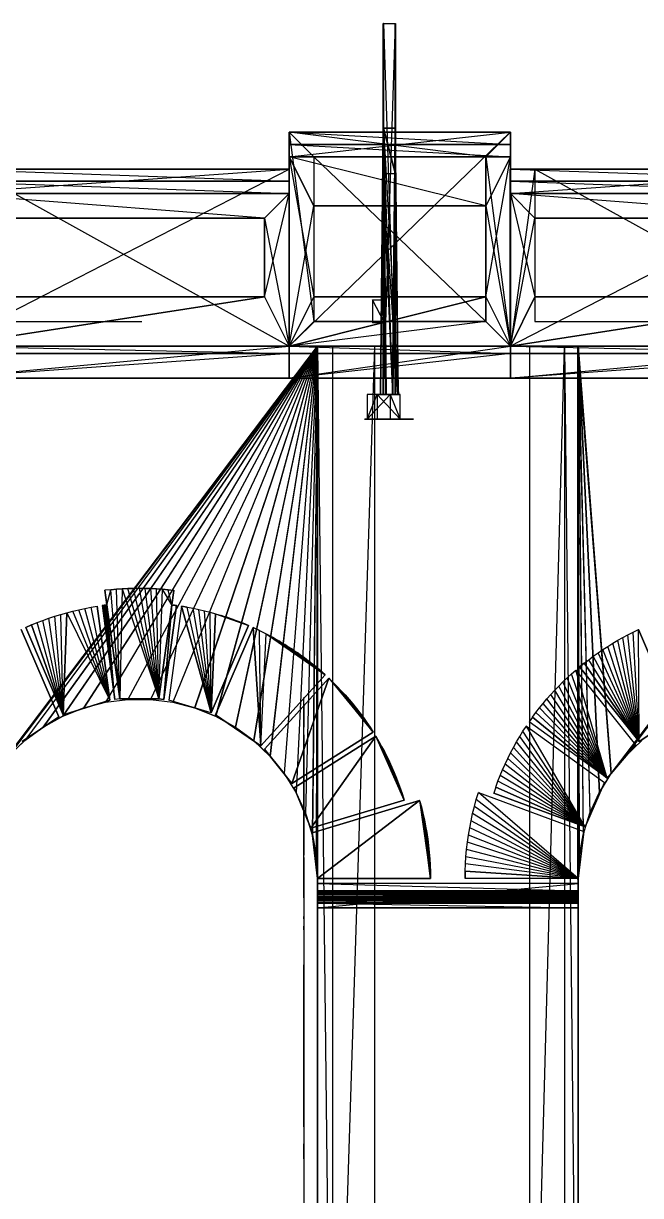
# Model space of a CAD drawing. Extents: x -41 to 47, y -35.8 to 51.3.
# Drawn here: x 10.162 to 12.672, y 42.641 to 47.407 of the extents above; entities that cross this region are included whole.
import ezdxf

# ---------------------------------------------------------------- set-up
doc = ezdxf.new("R2010")
doc.units = 0
doc.header["$MEASUREMENT"] = 0
doc.layers.add('PYDXF', color=8, linetype='CONTINUOUS')

msp = doc.modelspace()

# ---------------------------------------------------------------- linework, layer by layer
at = {"layer": 'PYDXF'}
for p, q in [((11.6262, 47.4074), (11.625, 47.4074)), ((11.625, 45.8985), (11.625, 47.4074)), ((11.625, 45.8985), (11.6262, 47.4074)), ((11.6742, 47.4074), (11.625, 45.8985)), ((11.625, 47.4074), (11.6742, 47.4074)), ((11.6262, 47.4074), (11.6262, 45.8985)), ((11.6262, 47.4074), (11.6754, 47.4074)), ((11.6262, 47.4074), (11.6754, 45.8985)), ((11.6262, 47.4074), (11.6742, 47.4074)), ((11.6742, 45.8985), (11.6742, 47.4074)), ((11.6742, 47.4074), (11.6754, 47.4074)), ((11.6742, 47.4074), (11.6754, 45.8985)), ((11.6754, 47.4074), (11.6754, 45.8985)), ((12.1418, 46.9654), (11.2423, 46.9654)), ((11.2423, 46.0954), (11.2423, 46.9654)), ((11.2423, 46.0954), (12.1418, 46.9654)), ((11.2427, 46.9654), (11.2423, 46.0954)), ((11.2423, 46.9654), (11.2427, 46.9654)), ((12.1422, 46.9654), (11.2427, 46.9654)), ((11.2428, 46.9654), (11.2427, 46.9154)), ((11.2427, 46.8654), (11.2427, 46.9654)), ((11.2427, 46.8654), (12.1422, 46.9654)), ((11.2427, 46.9154), (11.2427, 46.9654)), ((11.2427, 46.9654), (11.3426, 46.1954)), ((12.0423, 46.8654), (11.2427, 46.9654)), ((11.2427, 46.9654), (11.2427, 46.0954)), ((11.2427, 46.9654), (11.3426, 46.8654)), ((12.1418, 46.9654), (11.2427, 46.9654)), ((11.2428, 46.9654), (12.1423, 46.9654)), ((11.2428, 46.9654), (12.1423, 46.9154)), ((11.6133, 45.8985), (11.625, 46.9818)), ((11.6151, 45.8985), (11.625, 46.9818)), ((11.625, 46.9818), (11.6742, 46.9818)), ((11.625, 46.9818), (11.625, 46.7956)), ((11.625, 46.9818), (11.6742, 46.7956)), ((11.625, 46.9818), (11.6624, 45.8985)), ((11.6263, 46.9818), (11.6263, 46.7956)), ((11.6263, 46.9818), (11.6755, 46.7956)), ((11.6755, 46.9818), (11.6263, 46.9818)), ((11.6263, 46.9818), (11.6374, 45.8985)), ((11.6263, 46.9818), (11.6866, 45.8985)), ((11.6356, 45.8985), (11.6263, 46.9818)), ((11.6624, 45.8985), (11.6742, 46.9818)), ((11.6742, 46.7956), (11.6742, 46.9818)), ((11.6755, 46.9818), (11.6755, 46.7956)), ((11.6866, 45.8985), (11.6755, 46.9818)), ((12.1422, 46.9654), (12.0423, 46.8654)), ((12.1418, 46.9654), (12.1418, 46.0954)), ((12.1418, 46.9654), (12.1422, 46.9654)), ((12.1418, 46.9654), (12.1422, 46.0954)), ((12.1422, 46.9654), (12.1422, 46.8654)), ((12.1422, 46.9654), (12.1422, 46.0954)), ((12.1423, 46.9654), (12.1423, 46.9154)), ((11.2427, 46.9154), (12.1423, 46.8654)), ((11.2427, 46.9154), (12.1423, 46.9154)), ((11.2427, 46.9154), (11.2427, 46.8654)), ((12.1423, 46.9154), (11.2428, 46.9154)), ((12.1423, 46.8654), (12.1423, 46.9154)), ((11.2427, 46.8654), (12.1422, 46.8654)), ((12.1423, 46.8654), (11.2427, 46.8654)), ((11.3426, 46.6654), (11.2427, 46.8654)), ((11.2427, 46.8654), (11.2427, 46.0954)), ((11.2427, 46.8654), (11.3427, 46.2954)), ((11.2427, 46.8654), (11.3427, 46.6654)), ((12.0423, 46.6654), (11.2427, 46.8654)), ((11.2427, 46.0954), (11.2427, 46.8654)), ((12.0423, 46.8654), (11.3426, 46.8654)), ((11.3427, 46.8654), (12.0423, 46.1954)), ((11.3427, 46.8654), (12.0423, 46.8654)), ((11.3427, 46.8654), (11.3427, 46.1954)), ((12.0423, 46.1954), (12.0423, 46.8654)), ((12.0423, 46.8654), (12.0423, 46.1954)), ((12.0423, 46.8654), (12.1422, 46.0954)), ((12.1422, 46.8654), (12.0423, 46.6654)), ((12.0423, 46.2954), (12.1422, 46.8654)), ((12.1422, 46.8654), (12.1422, 46.0954)), ((12.1422, 46.0954), (12.1422, 46.8654)), ((11.2423, 46.8154), (9.843, 46.8154)), ((9.843, 46.0954), (11.2423, 46.8154)), ((11.2427, 46.8154), (9.8434, 46.8154)), ((9.8434, 46.7154), (11.2427, 46.8154)), ((11.2423, 46.8154), (9.8434, 46.8154)), ((9.8435, 46.8154), (11.2428, 46.8154)), ((9.8435, 46.8154), (11.2428, 46.7654)), ((9.9434, 46.8154), (11.2427, 46.8154)), ((9.9434, 46.8154), (11.2427, 46.0954)), ((11.2423, 46.8154), (9.9434, 46.8154)), ((11.2423, 46.8154), (11.2423, 46.0954)), ((11.2423, 46.8154), (11.2427, 46.0954)), ((11.2427, 46.8154), (11.2423, 46.8154)), ((11.2427, 46.8154), (11.2427, 46.7154)), ((11.2427, 46.0954), (11.2427, 46.8154)), ((11.2428, 46.8154), (11.2428, 46.7654)), ((13.5411, 46.8154), (12.1418, 46.8154)), ((12.1418, 46.0954), (12.1418, 46.8154)), ((12.1418, 46.0954), (13.5411, 46.8154)), ((12.1418, 46.8154), (12.1422, 46.8154)), ((12.1422, 46.8154), (12.1418, 46.0954)), ((13.5415, 46.8154), (12.1422, 46.8154)), ((12.1422, 46.7154), (12.1422, 46.8154)), ((12.1422, 46.7154), (13.5415, 46.8154)), ((12.2422, 46.8154), (12.1422, 46.0954)), ((12.1422, 46.8154), (12.1422, 46.0954)), ((12.2422, 46.8154), (12.1422, 46.8154)), ((13.5411, 46.8154), (12.1422, 46.8154)), ((12.1423, 46.7654), (12.1422, 46.8154)), ((12.1423, 46.8154), (12.1423, 46.7654)), ((12.1423, 46.8154), (13.5415, 46.8154)), ((12.1423, 46.8154), (13.5415, 46.7654)), ((12.2422, 46.8154), (12.2422, 46.1954)), ((12.2422, 46.8154), (13.5415, 46.8154)), ((12.2422, 46.8154), (13.5415, 46.0954)), ((13.5411, 46.8154), (12.2422, 46.8154)), ((9.8435, 46.7654), (11.2427, 46.7154)), ((9.8435, 46.7654), (11.2428, 46.7654)), ((11.2428, 46.7654), (9.8435, 46.7654)), ((11.2427, 46.7154), (11.2427, 46.7654)), ((11.6151, 45.8985), (11.625, 46.7956)), ((11.6742, 46.7956), (11.625, 46.7956)), ((11.6643, 45.8985), (11.625, 46.7956)), ((11.6755, 46.7956), (11.6263, 46.7956)), ((11.6848, 45.8985), (11.6263, 46.7956)), ((11.6356, 45.8985), (11.6263, 46.7956)), ((11.6624, 45.8985), (11.6742, 46.7956)), ((11.6742, 46.7956), (11.6643, 45.8985)), ((11.6755, 46.7956), (11.6848, 45.8985)), ((11.6866, 45.8985), (11.6755, 46.7956)), ((12.1423, 46.7654), (13.5415, 46.7154)), ((12.1423, 46.7654), (13.5415, 46.7654)), ((12.1423, 46.7654), (12.1423, 46.7154)), ((13.5415, 46.7654), (12.1423, 46.7654)), ((9.8434, 46.7154), (11.2427, 46.7154)), ((11.1428, 46.6154), (9.8434, 46.7154)), ((11.2427, 46.7154), (9.8435, 46.7154)), ((11.2427, 46.7154), (11.1428, 46.6154)), ((11.1428, 46.2954), (11.2427, 46.7154)), ((11.2427, 46.7154), (11.2427, 46.0954)), ((11.2427, 46.0954), (11.2427, 46.7154)), ((12.1422, 46.7154), (13.5415, 46.7154)), ((12.2422, 46.6154), (12.1422, 46.7154)), ((12.1422, 46.7154), (12.1422, 46.0954)), ((12.1422, 46.7154), (12.2422, 46.2954)), ((12.1422, 46.7154), (12.2422, 46.6154)), ((13.4415, 46.6154), (12.1422, 46.7154)), ((12.1422, 46.0954), (12.1422, 46.7154)), ((13.5415, 46.7154), (12.1423, 46.7154)), ((11.2427, 46.0954), (11.3426, 46.6654)), ((12.0423, 46.6654), (11.3426, 46.6654)), ((11.3426, 46.6654), (12.0423, 46.6654)), ((11.3427, 46.6654), (11.3427, 46.2954)), ((12.0423, 46.6654), (12.1422, 46.0954)), ((12.0423, 46.6654), (12.0423, 46.2954)), ((12.0423, 46.2954), (12.0423, 46.6654)), ((11.1428, 46.6154), (9.9434, 46.6154)), ((9.9434, 46.6154), (11.1428, 46.6154)), ((11.1428, 46.6154), (11.1428, 46.2954)), ((11.1428, 46.2954), (11.1428, 46.6154)), ((11.1428, 46.6154), (11.2427, 46.0954)), ((12.1422, 46.0954), (12.2422, 46.6154)), ((12.2422, 46.6154), (12.2422, 46.2954)), ((13.4415, 46.6154), (12.2422, 46.6154)), ((12.2422, 46.6154), (13.4415, 46.6154)), ((11.1428, 46.2954), (9.8434, 46.0954)), ((9.8435, 46.0954), (11.1428, 46.2954)), ((11.1428, 46.2954), (9.9434, 46.2954)), ((9.9434, 46.2954), (11.1428, 46.2954)), ((11.1428, 46.2954), (11.2427, 46.0954)), ((11.2427, 46.0954), (12.0423, 46.2954)), ((12.0423, 46.2954), (11.2427, 46.0954)), ((11.3427, 46.2954), (11.2427, 46.0954)), ((11.2427, 46.0954), (11.3426, 46.2954)), ((11.3426, 46.2954), (12.0423, 46.2954)), ((12.0423, 46.2954), (11.3426, 46.2954)), ((12.0423, 46.2954), (12.1422, 46.0954)), ((12.1422, 46.0954), (13.4415, 46.2954)), ((13.4415, 46.2954), (12.1422, 46.0954)), ((12.2422, 46.2954), (12.1422, 46.0954)), ((12.1422, 46.0954), (12.2422, 46.2954)), ((13.4415, 46.2954), (12.2422, 46.2954)), ((12.2422, 46.2954), (13.4415, 46.2954)), ((11.581, 46.2839), (11.581, 46.19)), ((11.581, 46.2839), (11.6302, 46.2839)), ((11.6302, 46.19), (11.581, 46.2839)), ((11.6302, 46.19), (11.6302, 46.2839)), ((9.9434, 46.1954), (10.643, 46.1954)), ((11.3426, 46.1954), (11.2427, 46.0954)), ((12.0423, 46.1954), (11.2427, 46.0954)), ((11.3426, 46.1954), (12.0423, 46.1954)), ((12.0423, 46.1954), (11.3427, 46.1954)), ((12.1422, 46.0954), (12.0423, 46.1954)), ((12.2422, 46.1954), (12.9418, 46.1954)), ((11.6302, 46.19), (11.581, 46.19)), ((9.843, 46.0954), (11.2427, 46.0954)), ((9.843, 46.0954), (11.2423, 46.0954)), ((11.2427, 46.0954), (9.8434, 46.0954)), ((9.8435, 46.0954), (11.2427, 46.0954)), ((9.8435, 46.0954), (11.2428, 46.0654)), ((9.8435, 45.9654), (11.2427, 46.0954)), ((9.8435, 46.0654), (11.2427, 46.0654)), ((11.2427, 46.0654), (9.8435, 45.9654)), ((11.2428, 46.0654), (9.8435, 46.0654)), ((9.9071, 46.0954), (11.3571, 46.0954)), ((9.9077, 46.0954), (11.3577, 46.0954)), ((9.9077, 46.0954), (11.3571, 46.0954)), ((11.3571, 46.0954), (10.0422, 44.3564)), ((10.0428, 44.3564), (11.3577, 46.0954)), ((11.3571, 46.0954), (10.1002, 44.4276)), ((11.3577, 46.0954), (10.1008, 44.4276)), ((11.3571, 46.0954), (10.1667, 44.4909)), ((11.3577, 46.0954), (10.1673, 44.4909)), ((11.3571, 46.0954), (10.2407, 44.5452)), ((11.3577, 46.0954), (10.2413, 44.5452)), ((11.3571, 46.0954), (10.321, 44.5898)), ((11.3577, 46.0954), (10.3216, 44.5898)), ((11.3571, 46.0954), (10.4062, 44.6239)), ((11.3577, 46.0954), (10.4069, 44.6239)), ((11.3571, 46.0954), (10.4951, 44.6469)), ((11.3577, 46.0954), (10.4957, 44.6469)), ((11.3571, 46.0954), (10.5862, 44.6585)), ((11.3577, 46.0954), (10.5868, 44.6585)), ((11.3571, 46.0954), (10.678, 44.6585)), ((11.3577, 46.0954), (10.6786, 44.6585)), ((11.3571, 46.0954), (10.7691, 44.6469)), ((11.3577, 46.0954), (10.7697, 44.6469)), ((11.3571, 46.0954), (10.8579, 44.6239)), ((11.3577, 46.0954), (10.8586, 44.6239)), ((11.3571, 46.0954), (10.9432, 44.5898)), ((11.3577, 46.0954), (10.9439, 44.5898)), ((11.3571, 46.0954), (11.0235, 44.5452)), ((11.3577, 46.0954), (11.0241, 44.5452)), ((11.3571, 46.0954), (11.0975, 44.4909)), ((11.3577, 46.0954), (11.0981, 44.4909)), ((11.3571, 46.0954), (11.164, 44.4276)), ((11.3577, 46.0954), (11.1647, 44.4276)), ((11.3571, 46.0954), (11.222, 44.3564)), ((11.3577, 46.0954), (11.2227, 44.3564)), ((11.2423, 46.0954), (12.1418, 46.0954)), ((11.2423, 46.0954), (11.2427, 46.0954)), ((11.2423, 46.0954), (12.1422, 46.0954)), ((12.1422, 46.0954), (11.2427, 46.0954)), ((11.2427, 46.0954), (11.2428, 46.0654)), ((11.2427, 46.0954), (11.2427, 45.9654)), ((11.2427, 46.0954), (12.1422, 46.0954)), ((11.2427, 45.9654), (12.1422, 46.0954)), ((11.2427, 45.9654), (11.2427, 46.0954)), ((11.2427, 45.9654), (11.2427, 46.0654)), ((11.2427, 46.0654), (12.1422, 46.0654)), ((12.1422, 46.0654), (11.2427, 45.9654)), ((11.2427, 46.0654), (11.2427, 45.9654)), ((11.2428, 46.0654), (11.2428, 46.0954)), ((11.2428, 46.0954), (12.1423, 46.0654)), ((12.1423, 46.0654), (11.2428, 46.0654)), ((11.3571, 46.0954), (11.2705, 44.2785)), ((11.3577, 46.0954), (11.2712, 44.2785)), ((11.3571, 46.0954), (11.3089, 44.1951)), ((11.3577, 46.0954), (11.3095, 44.1951)), ((11.3571, 46.0954), (11.3363, 44.1074)), ((11.3577, 46.0954), (11.337, 44.1074)), ((11.3571, 46.0954), (11.3525, 44.0171)), ((11.3577, 46.0954), (11.3531, 44.0171)), ((11.3571, 46.0954), (11.3571, 43.9254)), ((11.3571, 46.0954), (11.3577, 46.0954)), ((11.3571, 46.0954), (11.3577, 43.9254)), ((11.3577, 46.0954), (11.3577, 43.9254)), ((11.3578, 46.0954), (11.4188, 46.0954)), ((12.4179, 46.0954), (11.3578, 46.0954)), ((11.3578, 40.7954), (11.3578, 46.0954)), ((11.3578, 46.0954), (11.4188, 40.7954)), ((11.3578, 46.0954), (11.3578, 40.7954)), ((11.4188, 46.0954), (11.5902, 46.0954)), ((11.5902, 46.0954), (11.4188, 40.7954)), ((12.4179, 46.0954), (11.4188, 46.0954)), ((11.4188, 46.0954), (11.4188, 40.7954)), ((11.5902, 46.0954), (12.22, 46.0954)), ((12.4179, 46.0954), (11.5902, 46.0954)), ((11.5902, 46.0954), (11.5902, 40.7954)), ((12.1418, 46.0954), (13.5411, 46.0954)), ((12.1418, 46.0954), (12.1422, 46.0954)), ((12.1418, 46.0954), (13.5415, 46.0954)), ((12.1422, 46.0954), (12.1418, 46.0954)), ((13.5415, 46.0954), (12.1422, 46.0954)), ((12.1422, 46.0954), (12.1423, 46.0654)), ((12.1422, 46.0954), (12.1422, 45.9654)), ((12.1422, 46.0954), (13.5415, 46.0954)), ((12.1422, 45.9654), (13.5415, 46.0954)), ((12.1422, 45.9654), (12.1422, 46.0954)), ((12.1422, 45.9654), (12.1422, 46.0654)), ((12.1422, 46.0654), (13.5415, 46.0654)), ((13.5415, 46.0654), (12.1422, 45.9654)), ((12.1422, 46.0654), (12.1422, 45.9654)), ((12.1423, 46.0654), (12.1423, 46.0954)), ((12.1423, 46.0954), (13.5415, 46.0654)), ((13.5415, 46.0654), (12.1423, 46.0654)), ((12.22, 46.0954), (12.3625, 46.0954)), ((12.22, 46.0954), (12.22, 40.7954)), ((12.4179, 46.0954), (12.22, 46.0954)), ((12.22, 40.7954), (12.3625, 46.0954)), ((12.3625, 46.0954), (12.4179, 46.0954)), ((12.4179, 46.0954), (12.3625, 46.0954)), ((12.3625, 46.0954), (12.4179, 40.7954)), ((12.3625, 46.0954), (12.3625, 40.7954)), ((12.4171, 43.9254), (12.4171, 46.0954)), ((12.4171, 46.0954), (13.8671, 46.0954)), ((12.4171, 46.0954), (12.4217, 44.0171)), ((12.4171, 46.0954), (12.4177, 46.0954)), ((12.4177, 46.0954), (12.4171, 43.9254)), ((12.4171, 46.0954), (12.5036, 44.2785)), ((12.4171, 46.0954), (12.4379, 44.1074)), ((12.4171, 46.0954), (12.4653, 44.1951)), ((12.5522, 44.3564), (12.4171, 46.0954)), ((12.4177, 46.0954), (12.4177, 43.9254)), ((12.4224, 44.0171), (12.4177, 46.0954)), ((12.4177, 46.0954), (12.466, 44.1951)), ((12.4177, 46.0954), (12.4385, 44.1074)), ((12.4177, 46.0954), (12.5528, 44.3564)), ((12.4177, 46.0954), (12.5043, 44.2785)), ((12.4177, 46.0954), (13.8677, 46.0954)), ((12.4177, 46.0954), (13.8671, 46.0954)), ((12.4179, 46.0954), (12.4179, 40.7954)), ((12.4179, 40.7954), (12.4179, 46.0954)), ((13.8671, 46.0954), (12.5522, 44.3564)), ((12.5528, 44.3564), (13.8677, 46.0954)), ((13.8671, 46.0954), (12.6102, 44.4276)), ((13.8677, 46.0954), (12.6108, 44.4276)), ((11.2427, 45.9654), (9.8435, 45.9654)), ((9.8435, 45.9654), (11.2427, 45.9654)), ((12.1422, 45.9654), (11.2427, 45.9654)), ((11.2427, 45.9654), (12.1422, 45.9654)), ((13.5415, 45.9654), (12.1422, 45.9654)), ((12.1422, 45.9654), (13.5415, 45.9654)), ((11.601, 45.8985), (11.5594, 45.8985)), ((11.6529, 45.8985), (11.5594, 45.7985)), ((11.5594, 45.8985), (11.5594, 45.7985)), ((11.6529, 45.8985), (11.5594, 45.8985)), ((11.5594, 45.7985), (11.601, 45.8985)), ((11.6945, 45.8985), (11.601, 45.8985)), ((11.601, 45.8985), (11.6529, 45.8985)), ((11.601, 45.8985), (11.6945, 45.7985)), ((11.601, 45.8985), (11.601, 45.7985)), ((11.6151, 45.8985), (11.6133, 45.8985)), ((11.6133, 45.8985), (11.6624, 45.8985)), ((11.6624, 45.8985), (11.6151, 45.8985)), ((11.6151, 45.8985), (11.6643, 45.8985)), ((11.625, 45.8985), (11.6262, 45.8985)), ((11.625, 45.8985), (11.6742, 45.8985)), ((11.625, 45.8985), (11.6754, 45.8985)), ((11.6754, 45.8985), (11.6262, 45.8985)), ((11.6356, 45.8985), (11.6848, 45.8985)), ((11.6356, 45.8985), (11.6374, 45.8985)), ((11.6866, 45.8985), (11.6356, 45.8985)), ((11.6374, 45.8985), (11.6866, 45.8985)), ((11.6529, 45.8985), (11.6529, 45.7985)), ((11.6529, 45.8985), (11.6945, 45.8985)), ((11.6529, 45.8985), (11.6945, 45.7985)), ((11.6624, 45.8985), (11.6643, 45.8985)), ((11.6754, 45.8985), (11.6742, 45.8985)), ((11.6848, 45.8985), (11.6866, 45.8985)), ((11.6945, 45.7985), (11.6945, 45.8985)), ((11.5493, 45.7985), (11.5509, 45.7985)), ((11.5493, 45.7985), (11.7461, 45.7985)), ((11.5509, 45.7985), (11.7476, 45.7985)), ((11.7461, 45.7985), (11.5509, 45.7985)), ((11.5594, 45.7985), (11.6529, 45.7985)), ((11.5594, 45.7985), (11.601, 45.7985)), ((11.6945, 45.7985), (11.601, 45.7985)), ((11.6529, 45.7985), (11.601, 45.7985)), ((11.6945, 45.7985), (11.6529, 45.7985)), ((11.7476, 45.7985), (11.7461, 45.7985)), ((10.4933, 45.1022), (10.4933, 45.102)), ((10.4933, 45.102), (10.5014, 45.0425)), ((10.5166, 45.1045), (10.4934, 45.102)), ((10.5014, 45.0425), (10.4934, 45.102)), ((10.5014, 45.0425), (10.5166, 45.1045)), ((10.5166, 45.1045), (10.5399, 45.1066)), ((10.5399, 45.1066), (10.5166, 45.1045)), ((10.5532, 44.661), (10.5166, 45.1045)), ((10.5399, 45.1066), (10.5632, 45.1082)), ((10.5632, 45.1082), (10.5399, 45.1066)), ((10.5532, 44.661), (10.5399, 45.1066)), ((10.5632, 45.1082), (10.5532, 44.661)), ((10.5632, 45.1082), (10.5866, 45.1093)), ((10.5865, 45.1093), (10.5632, 45.1082)), ((10.5632, 45.1082), (10.713, 44.661)), ((10.6099, 45.11), (10.5865, 45.1093)), ((10.5866, 45.1093), (10.6099, 45.11)), ((10.713, 44.661), (10.5866, 45.1093)), ((10.6099, 45.11), (10.6333, 45.1102)), ((10.6333, 45.1102), (10.6099, 45.11)), ((10.713, 44.661), (10.6099, 45.11)), ((10.6567, 45.11), (10.6333, 45.1102)), ((10.6333, 45.1102), (10.6567, 45.11)), ((10.713, 44.661), (10.6333, 45.1102)), ((10.68, 45.1093), (10.6567, 45.11)), ((10.6567, 45.11), (10.6801, 45.1093)), ((10.713, 44.661), (10.6567, 45.11)), ((10.7034, 45.1081), (10.68, 45.1093)), ((10.6801, 45.1093), (10.7034, 45.1081)), ((10.713, 44.661), (10.6801, 45.1093)), ((10.7034, 45.1081), (10.7267, 45.1065)), ((10.7267, 45.1065), (10.7034, 45.1081)), ((10.713, 44.661), (10.7034, 45.1081)), ((10.713, 44.661), (10.7267, 45.1065)), ((10.75, 45.1044), (10.7267, 45.1065)), ((10.7267, 45.1065), (10.75, 45.1044)), ((10.7651, 45.0424), (10.7267, 45.1065)), ((10.75, 45.1044), (10.7732, 45.1019)), ((10.7732, 45.1019), (10.75, 45.1044)), ((10.7651, 45.0424), (10.75, 45.1044)), ((10.7732, 45.1019), (10.7651, 45.0424)), ((10.7651, 45.0424), (10.7732, 45.1019)), ((10.7733, 45.1021), (10.7732, 45.1019)), ((10.2892, 44.9965), (10.3134, 45.004)), ((10.3134, 45.004), (10.3378, 45.0109)), ((10.3232, 44.596), (10.3134, 45.004)), ((10.3232, 44.596), (10.3378, 45.0109)), ((10.3378, 45.0109), (10.3232, 44.596)), ((10.3378, 45.0109), (10.3623, 45.0173)), ((10.3378, 45.0109), (10.5135, 44.6555)), ((10.5135, 44.6555), (10.3623, 45.0173)), ((10.3624, 45.0173), (10.387, 45.0231)), ((10.387, 45.0231), (10.4118, 45.0283)), ((10.5135, 44.6555), (10.387, 45.0231)), ((10.4118, 45.0283), (10.4367, 45.033)), ((10.5135, 44.6555), (10.4118, 45.0283)), ((10.5135, 44.6555), (10.4367, 45.033)), ((10.4368, 45.033), (10.4618, 45.0372)), ((10.4617, 45.0374), (10.4618, 45.0372)), ((10.5135, 44.6555), (10.4618, 45.0372)), ((10.4618, 45.0372), (10.5135, 44.6555)), ((10.4832, 45.0403), (10.4816, 45.04)), ((10.4816, 45.04), (10.5333, 44.6586)), ((10.4849, 45.0405), (10.4832, 45.0403)), ((10.4832, 45.0403), (10.4849, 45.0405)), ((10.5333, 44.6586), (10.4832, 45.0403)), ((10.4865, 45.0407), (10.4849, 45.0405)), ((10.4849, 45.0405), (10.4865, 45.0407)), ((10.5333, 44.6586), (10.4849, 45.0405)), ((10.4882, 45.0409), (10.4865, 45.0407)), ((10.4865, 45.0407), (10.4882, 45.0409)), ((10.5333, 44.6586), (10.4865, 45.0407)), ((10.4898, 45.0411), (10.4882, 45.0409)), ((10.4882, 45.0409), (10.4898, 45.0411)), ((10.5333, 44.6586), (10.4882, 45.0409)), ((10.4915, 45.0413), (10.4898, 45.0411)), ((10.4898, 45.0411), (10.4915, 45.0413)), ((10.5333, 44.6586), (10.4898, 45.0411)), ((10.4915, 45.0413), (10.4931, 45.0415)), ((10.4931, 45.0415), (10.4915, 45.0413)), ((10.5333, 44.6586), (10.4915, 45.0413)), ((10.4948, 45.0418), (10.4931, 45.0415)), ((10.4931, 45.0415), (10.4948, 45.0418)), ((10.5333, 44.6586), (10.4931, 45.0415)), ((10.4948, 45.0418), (10.4965, 45.042)), ((10.4964, 45.042), (10.4948, 45.0418)), ((10.5333, 44.6586), (10.4948, 45.0418)), ((10.4981, 45.0422), (10.4964, 45.042)), ((10.4965, 45.042), (10.4981, 45.0422)), ((10.5333, 44.6586), (10.4965, 45.042)), ((10.4997, 45.0424), (10.4981, 45.0422)), ((10.4981, 45.0422), (10.4998, 45.0424)), ((10.5333, 44.6586), (10.4981, 45.0422)), ((10.5014, 45.0425), (10.4997, 45.0424)), ((10.4998, 45.0424), (10.5014, 45.0425)), ((10.5333, 44.6586), (10.4998, 45.0424)), ((10.5014, 45.0425), (10.5532, 44.661)), ((10.5532, 44.661), (10.5014, 45.0425)), ((10.5333, 44.6586), (10.5014, 45.0425)), ((10.7651, 45.0424), (10.713, 44.661)), ((10.713, 44.661), (10.7651, 45.0424)), ((10.7651, 45.0424), (10.7329, 44.6585)), ((10.7329, 44.6585), (10.7651, 45.0424)), ((10.7329, 44.6585), (10.7849, 45.0399)), ((10.7849, 45.0399), (10.7329, 44.6585)), ((10.8047, 45.037), (10.7526, 44.6554)), ((10.7651, 45.0424), (10.7668, 45.0422)), ((10.7651, 45.0424), (10.7849, 45.0399)), ((10.7667, 45.0422), (10.7684, 45.042)), ((10.7849, 45.0399), (10.7667, 45.0422)), ((10.7684, 45.042), (10.7701, 45.0418)), ((10.7849, 45.0399), (10.7684, 45.042)), ((10.7701, 45.0418), (10.7717, 45.0416)), ((10.7849, 45.0399), (10.7701, 45.0418)), ((10.7717, 45.0416), (10.7734, 45.0414)), ((10.7849, 45.0399), (10.7717, 45.0416)), ((10.7734, 45.0414), (10.775, 45.0412)), ((10.7849, 45.0399), (10.7734, 45.0414)), ((10.7849, 45.0399), (10.775, 45.0412)), ((10.775, 45.0412), (10.7767, 45.041)), ((10.7849, 45.0399), (10.7767, 45.041)), ((10.7767, 45.041), (10.7783, 45.0408)), ((10.7849, 45.0399), (10.7783, 45.0408)), ((10.7783, 45.0408), (10.78, 45.0406)), ((10.7849, 45.0399), (10.78, 45.0406)), ((10.78, 45.0406), (10.7816, 45.0404)), ((10.7816, 45.0404), (10.7833, 45.0401)), ((10.7849, 45.0399), (10.7816, 45.0404)), ((10.7849, 45.0399), (10.7833, 45.0401)), ((10.7833, 45.0401), (10.785, 45.0399)), ((10.8047, 45.037), (10.9247, 44.604)), ((10.8047, 45.037), (10.8281, 45.0332)), ((10.9247, 44.604), (10.8047, 45.037)), ((10.8281, 45.0332), (10.8047, 45.037)), ((10.8281, 45.0332), (10.8514, 45.0288)), ((10.9247, 44.604), (10.8281, 45.0332)), ((10.8514, 45.0288), (10.8746, 45.0239)), ((10.9247, 44.604), (10.8514, 45.0288)), ((10.8746, 45.0239), (10.8977, 45.0186)), ((10.9247, 44.604), (10.8746, 45.0239)), ((10.9247, 44.604), (10.8977, 45.0186)), ((10.8977, 45.0186), (10.9206, 45.0128)), ((10.9206, 45.0128), (10.9435, 45.0065)), ((10.9247, 44.604), (10.9206, 45.0128)), ((10.9247, 44.604), (10.9435, 45.0065)), ((10.9435, 45.0065), (10.9247, 44.604)), ((10.9435, 45.0065), (10.9662, 44.9997)), ((10.9435, 45.0065), (11.0772, 44.9587)), ((10.1941, 44.9612), (10.1709, 44.951)), ((10.1709, 44.951), (10.1941, 44.9612)), ((10.1941, 44.9612), (10.2176, 44.9708)), ((10.1941, 44.9612), (10.3232, 44.596)), ((10.3232, 44.596), (10.1941, 44.9612)), ((10.2176, 44.9708), (10.2412, 44.9799)), ((10.3232, 44.596), (10.2176, 44.9708)), ((10.2412, 44.9799), (10.2651, 44.9885)), ((10.3232, 44.596), (10.2412, 44.9799)), ((10.2651, 44.9885), (10.2892, 44.9965)), ((10.3232, 44.596), (10.2651, 44.9885)), ((10.3232, 44.596), (10.2892, 44.9965)), ((10.9247, 44.604), (11.0772, 44.9587)), ((11.0773, 44.9587), (10.9247, 44.604)), ((10.9662, 44.9997), (10.9887, 44.9924)), ((11.0772, 44.9587), (10.9662, 44.9997)), ((11.0772, 44.9587), (10.9887, 44.9924)), ((10.9887, 44.9924), (11.0111, 44.9847)), ((11.0111, 44.9847), (11.0334, 44.9765)), ((11.0772, 44.9587), (11.0111, 44.9847)), ((11.0333, 44.9765), (11.0554, 44.9678)), ((11.0772, 44.9587), (11.0333, 44.9765)), ((11.0554, 44.9678), (11.0773, 44.9587)), ((11.0772, 44.9587), (11.0554, 44.9678)), ((10.1527, 44.9427), (10.3053, 44.5872)), ((10.3052, 44.5872), (10.1527, 44.9427)), ((10.1708, 44.9512), (10.1709, 44.951)), ((10.3232, 44.596), (10.1709, 44.951)), ((10.1709, 44.951), (10.3232, 44.596)), ((11.0956, 44.9506), (10.9429, 44.5957)), ((10.9429, 44.5957), (11.0956, 44.9506)), ((11.0956, 44.9508), (11.0956, 44.9506)), ((11.0956, 44.9506), (11.1279, 44.47)), ((11.0956, 44.9506), (11.1222, 44.9382)), ((11.1279, 44.47), (11.0956, 44.9506)), ((11.1222, 44.9382), (11.0956, 44.9506)), ((11.1222, 44.9382), (11.1485, 44.925)), ((11.1279, 44.47), (11.1222, 44.9382)), ((11.1279, 44.47), (11.1485, 44.925)), ((11.1485, 44.925), (11.3895, 44.7577)), ((11.1485, 44.925), (11.1745, 44.9112)), ((11.1745, 44.9112), (11.2001, 44.8967)), ((11.3895, 44.7577), (11.1745, 44.9112)), ((12.5788, 44.8987), (12.5995, 44.9103)), ((12.5995, 44.9103), (12.6203, 44.9215)), ((12.6667, 44.4872), (12.5995, 44.9103)), ((12.6203, 44.9215), (12.6414, 44.9323)), ((12.6667, 44.4872), (12.6203, 44.9215)), ((12.6414, 44.9323), (12.6627, 44.9427)), ((12.6667, 44.4872), (12.6414, 44.9323)), ((12.6624, 44.9433), (12.6627, 44.9427)), ((12.6627, 44.9427), (12.8153, 44.5872)), ((12.6667, 44.4872), (12.6627, 44.9427)), ((12.8153, 44.5872), (12.6627, 44.9427)), ((11.3895, 44.7577), (11.2001, 44.8967)), ((11.2001, 44.8967), (11.2253, 44.8815)), ((11.2253, 44.8815), (11.2501, 44.8657)), ((11.3895, 44.7577), (11.2253, 44.8815)), ((11.2501, 44.8657), (11.2745, 44.8492)), ((11.3895, 44.7577), (11.2501, 44.8657)), ((12.4989, 44.8478), (12.5185, 44.8611)), ((12.5185, 44.8611), (12.5384, 44.874)), ((12.6667, 44.4872), (12.5185, 44.8611)), ((12.6667, 44.4872), (12.5383, 44.874)), ((12.5384, 44.874), (12.5585, 44.8866)), ((12.5585, 44.8866), (12.5788, 44.8987)), ((12.6667, 44.4872), (12.5585, 44.8866)), ((12.6667, 44.4872), (12.5788, 44.8987)), ((11.2745, 44.8492), (11.2984, 44.8322)), ((11.3895, 44.7577), (11.2745, 44.8492)), ((11.3895, 44.7577), (11.2984, 44.8322)), ((11.2984, 44.8322), (11.3219, 44.8144)), ((11.3895, 44.7577), (11.3219, 44.8144)), ((11.3219, 44.8144), (11.3449, 44.7961)), ((12.442, 44.8053), (12.4607, 44.8198)), ((12.4607, 44.8198), (12.4796, 44.834)), ((12.6667, 44.4872), (12.4607, 44.8198)), ((12.4796, 44.834), (12.4989, 44.8478)), ((12.6667, 44.4872), (12.4796, 44.834)), ((12.6667, 44.4872), (12.4989, 44.8478)), ((11.3449, 44.7961), (11.3675, 44.7772)), ((11.3895, 44.7577), (11.3449, 44.7961)), ((11.3895, 44.7577), (11.3674, 44.7772)), ((11.3675, 44.7772), (11.3895, 44.7577)), ((12.3731, 44.7457), (12.3905, 44.7617)), ((12.3905, 44.7617), (12.4083, 44.7774)), ((12.5363, 44.3377), (12.3905, 44.7617)), ((12.4079, 44.7779), (12.4083, 44.7774)), ((12.5363, 44.3377), (12.4083, 44.7774)), ((12.4083, 44.7774), (12.6517, 44.4738)), ((12.4235, 44.7904), (12.4236, 44.7903)), ((12.442, 44.8053), (12.4236, 44.7903)), ((12.4236, 44.7903), (12.442, 44.8053)), ((12.6667, 44.4872), (12.4236, 44.7903)), ((12.4236, 44.7903), (12.6667, 44.4872)), ((12.442, 44.8053), (12.6667, 44.4872)), ((12.6667, 44.4872), (12.442, 44.8053)), ((11.1279, 44.47), (11.3895, 44.7577)), ((11.3895, 44.7577), (11.1279, 44.47)), ((11.4041, 44.7441), (11.1423, 44.4561)), ((11.4041, 44.7441), (11.2528, 44.3162)), ((11.2528, 44.3162), (11.4042, 44.7441)), ((11.4043, 44.7442), (11.4041, 44.7441)), ((11.4041, 44.7441), (11.5844, 44.5252)), ((11.4041, 44.7441), (11.4212, 44.7277)), ((11.4212, 44.7277), (11.4042, 44.7441)), ((11.4212, 44.7277), (11.4379, 44.7109)), ((11.5844, 44.5252), (11.4212, 44.7277)), ((12.3392, 44.7126), (12.356, 44.7293)), ((12.356, 44.7293), (12.3731, 44.7457)), ((12.5363, 44.3377), (12.356, 44.7293)), ((12.5363, 44.3377), (12.3731, 44.7457)), ((11.5844, 44.5252), (11.4379, 44.7109)), ((11.438, 44.7109), (11.4543, 44.6938)), ((11.4543, 44.6938), (11.4703, 44.6763)), ((11.5844, 44.5252), (11.4543, 44.6938)), ((11.5844, 44.5252), (11.4703, 44.6763)), ((11.4703, 44.6763), (11.486, 44.6585)), ((12.2911, 44.6602), (12.3068, 44.678)), ((12.3068, 44.678), (12.3228, 44.6955)), ((12.5363, 44.3377), (12.3068, 44.678)), ((12.3228, 44.6955), (12.3392, 44.7126)), ((12.5363, 44.3377), (12.3228, 44.6955)), ((12.5363, 44.3377), (12.3392, 44.7126)), ((10.321, 44.5898), (10.4062, 44.6239)), ((10.321, 44.5898), (10.4069, 44.6239)), ((10.3216, 44.5898), (10.4069, 44.6239)), ((10.3232, 44.596), (10.5135, 44.6555)), ((10.5135, 44.6555), (10.3232, 44.596)), ((10.4062, 44.6239), (10.4951, 44.6469)), ((10.4062, 44.6239), (10.4957, 44.6469)), ((10.4069, 44.6239), (10.4062, 44.6239)), ((10.4069, 44.6239), (10.4957, 44.6469)), ((10.4951, 44.6469), (10.5862, 44.6585)), ((10.4951, 44.6469), (10.5868, 44.6585)), ((10.4957, 44.6469), (10.4951, 44.6469)), ((10.4957, 44.6469), (10.5868, 44.6585)), ((10.5532, 44.661), (10.5333, 44.6586)), ((10.713, 44.661), (10.5532, 44.661)), ((10.5532, 44.661), (10.713, 44.661)), ((10.5862, 44.6585), (10.678, 44.6585)), ((10.5862, 44.6585), (10.6786, 44.6585)), ((10.5868, 44.6585), (10.5862, 44.6585)), ((10.5868, 44.6585), (10.6786, 44.6585)), ((10.678, 44.6585), (10.7691, 44.6469)), ((10.678, 44.6585), (10.7697, 44.6469)), ((10.6786, 44.6585), (10.678, 44.6585)), ((10.6786, 44.6585), (10.7697, 44.6469)), ((10.7329, 44.6585), (10.713, 44.661)), ((10.713, 44.661), (10.7329, 44.6585)), ((10.9247, 44.604), (10.7526, 44.6554)), ((10.7691, 44.6469), (10.8579, 44.6239)), ((10.7691, 44.6469), (10.8586, 44.6239)), ((10.7697, 44.6469), (10.7691, 44.6469)), ((10.7697, 44.6469), (10.8586, 44.6239)), ((10.8579, 44.6239), (10.9432, 44.5898)), ((10.8586, 44.6239), (10.8579, 44.6239)), ((10.8579, 44.6239), (10.9439, 44.5898)), ((10.8586, 44.6239), (10.9439, 44.5898)), ((11.3025, 44.6388), (11.3025, 44.6654)), ((11.3025, 44.5354), (11.3025, 44.6388)), ((11.3025, 44.6388), (11.3025, 44.5454)), ((11.5844, 44.5252), (11.4859, 44.6585)), ((11.4859, 44.6585), (11.5012, 44.6404)), ((11.5012, 44.6404), (11.5161, 44.6219)), ((11.5844, 44.5252), (11.5012, 44.6404)), ((11.5161, 44.6219), (11.5305, 44.6031)), ((11.5844, 44.5252), (11.5161, 44.6219)), ((12.2464, 44.605), (12.2609, 44.6237)), ((12.2609, 44.6237), (12.2758, 44.6421)), ((12.5363, 44.3377), (12.2609, 44.6237)), ((12.2758, 44.6421), (12.2911, 44.6602)), ((12.5363, 44.3377), (12.2758, 44.6421)), ((12.5363, 44.3377), (12.2911, 44.6602)), ((10.1567, 44.4872), (10.3052, 44.5872)), ((10.3053, 44.5872), (10.1567, 44.4872)), ((10.2407, 44.5452), (10.321, 44.5898)), ((10.2407, 44.5452), (10.3216, 44.5898)), ((10.2413, 44.5452), (10.3216, 44.5898)), ((10.3216, 44.5898), (10.321, 44.5898)), ((11.1279, 44.47), (10.9429, 44.5957)), ((10.9429, 44.5957), (11.1279, 44.47)), ((10.9432, 44.5898), (11.0235, 44.5452)), ((10.9439, 44.5898), (10.9432, 44.5898)), ((10.9432, 44.5898), (11.0241, 44.5452)), ((10.9439, 44.5898), (11.0241, 44.5452)), ((11.5305, 44.6031), (11.5446, 44.5841)), ((11.5844, 44.5252), (11.5305, 44.6031)), ((11.5446, 44.5841), (11.5583, 44.5647)), ((11.5844, 44.5252), (11.5446, 44.5841)), ((12.2323, 44.586), (12.2186, 44.5667)), ((12.2323, 44.586), (12.2464, 44.605)), ((12.2323, 44.586), (12.5363, 44.3377)), ((12.5363, 44.3377), (12.2323, 44.586)), ((12.5363, 44.3377), (12.2464, 44.605)), ((12.6667, 44.4872), (12.8153, 44.5872)), ((12.8153, 44.5872), (12.6667, 44.4872)), ((10.1667, 44.4909), (10.2407, 44.5452)), ((10.1667, 44.4909), (10.2413, 44.5452)), ((10.1673, 44.4909), (10.2413, 44.5452)), ((10.2413, 44.5452), (10.2407, 44.5452)), ((11.0235, 44.5452), (11.0975, 44.4909)), ((11.0241, 44.5452), (11.0235, 44.5452)), ((11.0235, 44.5452), (11.0981, 44.4909)), ((11.0241, 44.5452), (11.0981, 44.4909)), ((11.2528, 44.3162), (11.5844, 44.5252)), ((11.5844, 44.5252), (11.2528, 44.3162)), ((11.3025, 44.5138), (11.3025, 44.5454)), ((11.3025, 44.5086), (11.3025, 44.5354)), ((11.5583, 44.5647), (11.5715, 44.5451)), ((11.5844, 44.5252), (11.5583, 44.5647)), ((11.5844, 44.5252), (11.5715, 44.5451)), ((11.5716, 44.5451), (11.5844, 44.5252)), ((12.1801, 44.5073), (12.1935, 44.5289)), ((12.1935, 44.5289), (12.2073, 44.5501)), ((12.4458, 44.1402), (12.1935, 44.5289)), ((12.2068, 44.5505), (12.2073, 44.5501)), ((12.4458, 44.1402), (12.2073, 44.5501)), ((12.2073, 44.5501), (12.5256, 44.3208)), ((12.2185, 44.5668), (12.2186, 44.5667)), ((12.5363, 44.3377), (12.2186, 44.5667)), ((10.1002, 44.4276), (10.1667, 44.4909)), ((10.1002, 44.4276), (10.1673, 44.4909)), ((10.1008, 44.4276), (10.1673, 44.4909)), ((10.1673, 44.4909), (10.1667, 44.4909)), ((11.0975, 44.4909), (11.164, 44.4276)), ((11.0975, 44.4909), (11.1647, 44.4276)), ((11.0981, 44.4909), (11.0975, 44.4909)), ((11.0981, 44.4909), (11.1647, 44.4276)), ((11.5949, 44.5082), (11.2629, 44.2989)), ((11.2629, 44.2989), (11.5949, 44.5082)), ((11.3025, 44.4706), (11.3025, 44.5138)), ((11.3025, 44.5138), (11.3025, 44.5086)), ((11.3025, 44.2537), (11.3025, 44.5086)), ((11.3025, 44.5086), (11.3025, 44.4706)), ((11.5949, 44.5082), (11.3311, 44.1352)), ((11.3311, 44.1352), (11.5949, 44.5082)), ((11.595, 44.5083), (11.5949, 44.5082)), ((11.5949, 44.5082), (11.607, 44.4878)), ((11.607, 44.4878), (11.5949, 44.5082)), ((11.7101, 44.2491), (11.5949, 44.5082)), ((11.5949, 44.5082), (11.7101, 44.2491)), ((11.6069, 44.4878), (11.6186, 44.4672)), ((11.7101, 44.2491), (11.6069, 44.4878)), ((12.1549, 44.4633), (12.1673, 44.4855)), ((12.1672, 44.4855), (12.1801, 44.5073)), ((12.4458, 44.1402), (12.1672, 44.4855)), ((12.4458, 44.1402), (12.1801, 44.5073)), ((12.6102, 44.4276), (12.6767, 44.4909)), ((12.6102, 44.4276), (12.6774, 44.4909)), ((12.6108, 44.4276), (12.6774, 44.4909)), ((11.2528, 44.3162), (11.1423, 44.4561)), ((11.1424, 44.4561), (11.2528, 44.3162)), ((11.3025, 44.2057), (11.3025, 44.4706)), ((11.3025, 44.4706), (11.3025, 44.2125)), ((11.6186, 44.4672), (11.6298, 44.4463)), ((11.7101, 44.2491), (11.6186, 44.4672)), ((11.6298, 44.4463), (11.6405, 44.4252)), ((11.7101, 44.2491), (11.6298, 44.4463)), ((12.1316, 44.4183), (12.143, 44.4409)), ((12.143, 44.4409), (12.1549, 44.4633)), ((12.4458, 44.1402), (12.143, 44.4409)), ((12.4458, 44.1402), (12.1549, 44.4633)), ((12.5363, 44.3377), (12.6517, 44.4738)), ((12.6517, 44.4738), (12.5363, 44.3377)), ((11.164, 44.4276), (11.222, 44.3564)), ((11.1647, 44.4276), (11.164, 44.4276)), ((11.1647, 44.4276), (11.2227, 44.3564)), ((11.1647, 44.4276), (11.222, 44.3564)), ((11.7101, 44.2491), (11.6405, 44.4252)), ((11.6405, 44.4252), (11.6508, 44.4038)), ((11.7101, 44.2491), (11.6508, 44.4038)), ((11.6508, 44.4038), (11.6607, 44.3823)), ((11.6607, 44.3823), (11.6701, 44.3605)), ((11.7101, 44.2491), (11.6607, 44.3823)), ((12.1105, 44.3722), (12.1208, 44.3953)), ((12.1208, 44.3953), (12.1316, 44.4183)), ((12.4458, 44.1402), (12.1208, 44.3953)), ((12.4458, 44.1402), (12.1316, 44.4183)), ((12.5522, 44.3564), (12.6102, 44.4276)), ((12.5528, 44.3564), (12.6108, 44.4276)), ((12.5528, 44.3564), (12.6102, 44.4276)), ((12.6102, 44.4276), (12.6108, 44.4276)), ((11.222, 44.3564), (11.2705, 44.2785)), ((11.222, 44.3564), (11.2227, 44.3564)), ((11.2227, 44.3564), (11.2712, 44.2785)), ((11.2227, 44.3564), (11.2705, 44.2785)), ((11.6701, 44.3605), (11.679, 44.3386)), ((11.7101, 44.2491), (11.6701, 44.3605)), ((11.679, 44.3386), (11.6875, 44.3165)), ((11.7101, 44.2491), (11.679, 44.3386)), ((12.0913, 44.3252), (12.1006, 44.3488)), ((12.1006, 44.3488), (12.1104, 44.3722)), ((12.4458, 44.1402), (12.1006, 44.3488)), ((12.4458, 44.1402), (12.1104, 44.3722)), ((12.5036, 44.2785), (12.5522, 44.3564)), ((12.5043, 44.2785), (12.5528, 44.3564)), ((12.5043, 44.2785), (12.5522, 44.3564)), ((12.5522, 44.3564), (12.5528, 44.3564)), ((11.3311, 44.1352), (11.2629, 44.2989)), ((11.2629, 44.2989), (11.3311, 44.1352)), ((11.6875, 44.3165), (11.6955, 44.2942)), ((11.7101, 44.2491), (11.6875, 44.3165)), ((11.6955, 44.2942), (11.703, 44.2717)), ((11.7101, 44.2491), (11.6955, 44.2942)), ((12.0826, 44.3014), (12.0744, 44.2774)), ((12.0826, 44.3014), (12.0913, 44.3252)), ((12.0826, 44.3014), (12.4458, 44.1402)), ((12.4458, 44.1402), (12.0826, 44.3014)), ((12.4458, 44.1402), (12.0913, 44.3252)), ((12.4458, 44.1402), (12.5256, 44.3208)), ((12.5256, 44.3208), (12.4458, 44.1402)), ((11.2705, 44.2785), (11.3089, 44.1951)), ((11.2705, 44.2785), (11.2712, 44.2785)), ((11.2712, 44.2785), (11.3095, 44.1951)), ((11.2712, 44.2785), (11.3089, 44.1951)), ((11.3025, 44.2125), (11.3025, 44.2537)), ((11.3311, 44.1352), (11.7101, 44.2491)), ((11.7101, 44.2491), (11.3311, 44.1352)), ((11.7731, 44.2471), (11.3362, 44.1159)), ((11.3362, 44.1159), (11.7731, 44.2471)), ((11.7731, 44.2471), (11.3577, 43.9302)), ((11.3577, 43.9302), (11.7731, 44.2471)), ((11.703, 44.2717), (11.7101, 44.2491)), ((11.7101, 44.2491), (11.703, 44.2717)), ((11.7731, 44.2471), (11.8176, 43.9302)), ((11.7731, 44.2471), (11.7801, 44.2213)), ((11.7801, 44.2213), (11.7731, 44.2471)), ((11.9958, 44.2224), (12.0035, 44.2509)), ((12.0035, 44.2509), (12.012, 44.2792)), ((12.4178, 43.9302), (12.0035, 44.2509)), ((12.4178, 43.9302), (12.012, 44.2792)), ((12.012, 44.2792), (12.4406, 44.1208)), ((12.0737, 44.2777), (12.0744, 44.2774)), ((12.4458, 44.1402), (12.0744, 44.2774)), ((12.0744, 44.2774), (12.4458, 44.1402)), ((12.4653, 44.1951), (12.5036, 44.2785)), ((12.466, 44.1951), (12.5043, 44.2785)), ((12.466, 44.1951), (12.5036, 44.2785)), ((12.5043, 44.2785), (12.5036, 44.2785)), ((11.3025, 44.1855), (11.3025, 44.2125)), ((11.3025, 44.2125), (11.3025, 44.2057)), ((11.3025, 44.2057), (11.3025, 44.1922)), ((11.3025, 44.1922), (11.3025, 44.1855)), ((11.3025, 44.0154), (11.3025, 44.1922)), ((11.3089, 44.1951), (11.3363, 44.1074)), ((11.3089, 44.1951), (11.3095, 44.1951)), ((11.3095, 44.1951), (11.337, 44.1074)), ((11.3095, 44.1951), (11.3363, 44.1074)), ((11.7801, 44.2213), (11.7865, 44.1953)), ((11.8176, 43.9302), (11.7801, 44.2213)), ((11.7865, 44.1953), (11.7923, 44.1692)), ((11.8176, 43.9302), (11.7865, 44.1953)), ((11.9824, 44.1648), (11.9887, 44.1937)), ((11.9887, 44.1937), (11.9958, 44.2224)), ((12.4178, 43.9302), (11.9887, 44.1937)), ((12.4178, 43.9302), (11.9957, 44.2224)), ((12.4379, 44.1074), (12.4653, 44.1951)), ((12.4385, 44.1074), (12.466, 44.1951)), ((12.4385, 44.1074), (12.4653, 44.1951)), ((12.466, 44.1951), (12.4653, 44.1951)), ((11.3025, 44.0254), (11.3025, 44.1855)), ((11.3025, 44.1855), (11.3025, 44.0254)), ((11.7923, 44.1692), (11.7975, 44.143)), ((11.8176, 43.9302), (11.7923, 44.1692)), ((11.8176, 43.9302), (11.7975, 44.143)), ((11.7975, 44.143), (11.8021, 44.1166)), ((11.9767, 44.1359), (11.9824, 44.1648)), ((12.4178, 43.9302), (11.9824, 44.1648)), ((11.3577, 43.9302), (11.3362, 44.1159)), ((11.3362, 44.1159), (11.3577, 43.9302)), ((11.3363, 44.1074), (11.3525, 44.0171)), ((11.3363, 44.1074), (11.337, 44.1074)), ((11.337, 44.1074), (11.3531, 44.0171)), ((11.337, 44.1074), (11.3525, 44.0171)), ((11.8176, 43.9302), (11.8021, 44.1166)), ((11.8021, 44.1166), (11.8061, 44.0902)), ((11.9677, 44.0775), (11.9719, 44.1067)), ((11.9719, 44.1067), (11.9768, 44.1359)), ((12.4178, 43.9302), (11.9719, 44.1067)), ((12.4178, 43.9302), (11.9767, 44.1359)), ((12.4178, 43.9302), (12.4406, 44.1208)), ((12.4406, 44.1208), (12.4179, 43.9302)), ((12.4217, 44.0171), (12.4379, 44.1074)), ((12.4224, 44.0171), (12.4385, 44.1074)), ((12.4224, 44.0171), (12.4379, 44.1074)), ((12.4379, 44.1074), (12.4385, 44.1074)), ((11.8061, 44.0902), (11.8096, 44.0637)), ((11.8176, 43.9302), (11.8061, 44.0902)), ((11.8176, 43.9302), (11.8095, 44.0637)), ((11.8096, 44.0637), (11.8124, 44.0371)), ((11.9616, 44.0187), (11.9643, 44.0482)), ((11.9643, 44.0482), (11.9677, 44.0775)), ((12.4178, 43.9302), (11.9643, 44.0482)), ((12.4178, 43.9302), (11.9677, 44.0775)), ((11.3025, 43.9254), (11.3025, 44.0254)), ((11.3025, 44.0154), (11.3025, 44.0254)), ((11.3025, 44.0154), (11.3025, 43.9254)), ((11.3025, 43.9254), (11.3025, 44.0154)), ((11.3525, 44.0171), (11.3571, 43.9254)), ((11.3525, 44.0171), (11.3531, 44.0171)), ((11.3531, 44.0171), (11.3577, 43.9254)), ((11.3531, 44.0171), (11.3571, 43.9254)), ((11.8124, 44.0371), (11.8146, 44.0104)), ((11.8176, 43.9302), (11.8124, 44.0371)), ((11.8146, 44.0104), (11.8162, 43.9837)), ((11.8176, 43.9302), (11.8146, 44.0104)), ((11.9596, 43.9893), (11.9616, 44.0187)), ((12.4178, 43.9302), (11.9616, 44.0187)), ((12.4217, 44.0171), (12.4171, 43.9254)), ((12.4224, 44.0171), (12.4177, 43.9254)), ((12.4217, 44.0171), (12.4177, 43.9254)), ((12.4224, 44.0171), (12.4217, 44.0171)), ((11.8162, 43.9837), (11.8172, 43.957)), ((11.8176, 43.9302), (11.8162, 43.9837)), ((11.8172, 43.957), (11.8177, 43.9302)), ((11.8176, 43.9302), (11.8172, 43.957)), ((11.9584, 43.9598), (11.9579, 43.9302)), ((11.9579, 43.9302), (11.9584, 43.9598)), ((11.9584, 43.9598), (11.9597, 43.9893)), ((11.9584, 43.9598), (12.4178, 43.9302)), ((12.4179, 43.9302), (11.9584, 43.9598)), ((12.4178, 43.9302), (11.9596, 43.9893)), ((11.3025, 43.8654), (11.3025, 43.9254)), ((11.3025, 43.9254), (11.3025, 43.852)), ((11.3025, 43.9254), (11.3025, 43.8873)), ((11.3025, 43.9254), (11.3025, 43.8616)), ((11.3025, 43.9254), (11.3026, 43.9029)), ((11.3025, 43.9254), (11.3026, 43.9081)), ((11.3025, 43.9254), (11.3025, 43.8656)), ((11.3025, 43.9254), (11.3025, 43.8643)), ((11.3025, 43.9254), (11.3025, 43.8793)), ((11.3025, 43.9254), (11.3025, 43.893)), ((11.3025, 43.9254), (11.3026, 43.9044)), ((11.3025, 43.9254), (11.3025, 43.8578)), ((11.3025, 43.9254), (11.3025, 43.8995)), ((11.3025, 43.9254), (11.3026, 43.9113)), ((11.3025, 43.9254), (11.3025, 43.8769)), ((11.3025, 43.9254), (11.3026, 43.9055)), ((11.3025, 43.9254), (11.3025, 43.8912)), ((11.3025, 43.9254), (11.3026, 43.904)), ((11.3025, 43.9254), (11.3025, 43.8566)), ((11.3025, 43.9254), (11.3025, 43.898)), ((11.3025, 43.9254), (11.3026, 43.9102)), ((11.3025, 43.9254), (11.3025, 43.8761)), ((11.3025, 43.9254), (11.3026, 43.9049)), ((11.3025, 43.9254), (11.3025, 43.8542)), ((11.3026, 43.9125), (11.3025, 43.9254)), ((11.3025, 43.9254), (11.3025, 43.8965)), ((11.3025, 43.9254), (11.3025, 43.8654)), ((11.3025, 43.9254), (11.3025, 43.881)), ((11.3025, 43.9254), (11.3025, 43.8604)), ((11.3025, 43.9254), (11.3026, 43.9019)), ((11.3025, 43.9254), (11.3025, 43.8785)), ((11.3025, 43.9254), (11.3026, 43.9071)), ((11.3025, 43.9254), (11.3025, 43.8948)), ((11.3025, 43.9254), (11.3025, 43.8801)), ((11.3025, 43.9254), (11.3025, 43.8591)), ((11.3025, 43.8819), (11.3025, 43.9254)), ((11.3025, 43.9254), (11.3025, 43.9008)), ((11.3025, 43.9254), (11.3025, 43.8777)), ((11.3025, 43.9254), (11.3026, 43.9063)), ((11.3025, 43.8854), (11.3025, 43.9254)), ((11.3025, 43.9254), (11.3025, 43.8754)), ((11.3025, 43.9254), (11.3025, 43.8531)), ((11.3025, 43.9254), (11.3025, 43.8893)), ((11.3025, 43.9254), (11.3025, 43.8629)), ((11.3025, 43.9254), (11.3026, 43.9037)), ((11.3025, 43.9254), (11.3025, 43.8554)), ((11.3025, 43.9254), (11.3026, 43.9091)), ((11.3026, 43.9254), (11.3026, 43.9125)), ((11.3026, 43.9254), (11.3026, 43.9137)), ((11.3026, 43.9125), (11.3026, 43.9137)), ((11.3026, 43.9125), (11.3026, 43.9113)), ((11.3026, 43.9113), (11.3026, 43.9102)), ((11.3026, 43.9102), (11.3026, 43.9091)), ((11.3026, 43.9091), (11.3026, 43.9081)), ((11.3026, 43.9081), (11.3026, 43.9071)), ((11.3026, 43.9071), (11.3026, 43.9063)), ((11.3026, 43.9063), (11.3026, 43.9055)), ((11.3026, 43.9055), (11.3026, 43.9049)), ((11.3026, 43.9049), (11.3026, 43.9044)), ((11.3026, 43.9044), (11.3026, 43.904)), ((11.3026, 43.904), (11.3026, 43.9037)), ((11.3026, 43.9037), (11.3026, 43.9029)), ((11.3577, 43.9254), (11.3571, 43.9254)), ((11.3577, 43.9302), (11.8176, 43.9302)), ((11.8177, 43.9302), (11.3577, 43.9302)), ((11.3578, 43.91), (11.3578, 43.83)), ((11.3578, 43.91), (11.3578, 43.81)), ((11.3578, 43.91), (11.3578, 43.88)), ((11.3578, 43.88), (11.3578, 43.91)), ((12.4178, 43.91), (11.3578, 43.91)), ((11.3578, 43.91), (12.4178, 43.88)), ((11.3578, 43.81), (12.4178, 43.91)), ((12.4178, 43.9302), (11.9579, 43.9302)), ((12.4177, 43.9254), (12.4171, 43.9254)), ((12.4178, 43.91), (12.4178, 43.83)), ((12.4178, 43.91), (12.4178, 43.81)), ((12.4178, 43.88), (12.4178, 43.91)), ((12.4178, 43.91), (12.4178, 43.88)), ((11.3026, 43.9019), (11.3025, 43.9008)), ((11.3025, 43.9008), (11.3025, 43.8995)), ((11.3025, 43.8995), (11.3025, 43.898)), ((11.3025, 43.898), (11.3025, 43.8965)), ((11.3025, 43.8965), (11.3025, 43.8948)), ((11.3025, 43.8948), (11.3025, 43.893)), ((11.3025, 43.893), (11.3025, 43.8912)), ((11.3025, 43.8912), (11.3025, 43.8893)), ((11.3025, 43.8893), (11.3025, 43.8873)), ((11.3025, 43.8854), (11.3025, 43.8873)), ((11.3025, 43.8854), (11.3025, 43.8819)), ((11.3025, 43.8827), (11.3025, 43.8854)), ((11.3025, 43.8845), (11.3025, 43.8854)), ((11.3025, 43.8845), (11.3025, 43.8836)), ((11.3025, 43.8845), (11.3025, 43.8827)), ((11.3025, 43.8827), (11.3025, 43.8836)), ((11.3025, 43.8827), (11.3025, 43.8819)), ((11.3025, 43.8819), (11.3025, 43.881)), ((11.3025, 43.881), (11.3025, 43.8801)), ((11.3025, 43.8801), (11.3025, 43.8793)), ((11.3025, 43.8793), (11.3025, 43.8785)), ((11.3025, 43.8785), (11.3025, 43.8777)), ((11.3025, 43.8777), (11.3025, 43.8769)), ((11.3025, 43.8769), (11.3025, 43.8761)), ((11.3025, 43.8761), (11.3025, 43.8754)), ((11.3025, 43.8754), (11.3025, 43.8656)), ((11.3025, 43.8654), (11.3025, 43.8754)), ((11.3025, 43.8656), (11.3025, 43.8654)), ((11.3025, 43.8654), (11.3025, 43.8643)), ((11.3025, 43.852), (11.3025, 43.8654)), ((11.3025, 43.8654), (11.3025, 43.8509)), ((11.3025, 43.8654), (11.3025, 43.7754)), ((11.3025, 43.8643), (11.3025, 43.8629)), ((11.3025, 43.8629), (11.3025, 43.8616)), ((11.3025, 43.8616), (11.3025, 43.8604)), ((11.3025, 43.8604), (11.3025, 43.8591)), ((11.3025, 43.8591), (11.3025, 43.8578)), ((11.3025, 43.8578), (11.3025, 43.8566)), ((11.3025, 43.8566), (11.3025, 43.8554)), ((11.3026, 43.9029), (11.3026, 43.9019)), ((12.4178, 43.88), (11.3578, 43.88)), ((11.3578, 43.88), (12.4178, 43.88)), ((11.3578, 43.83), (11.3578, 43.88)), ((11.3578, 43.88), (11.3578, 43.8706)), ((11.3578, 43.88), (11.3578, 43.852)), ((11.3578, 43.88), (11.3578, 43.8666)), ((11.3578, 43.8787), (11.3578, 43.88)), ((11.3578, 43.88), (11.3578, 43.8354)), ((11.3578, 43.88), (11.3578, 43.8465)), ((11.3578, 43.88), (11.3578, 43.8572)), ((12.4178, 43.88), (11.3578, 43.83)), ((11.3578, 43.88), (11.3578, 43.874)), ((11.3578, 43.8787), (12.4178, 43.88)), ((11.3578, 43.88), (11.3578, 43.841)), ((11.3578, 43.88), (11.3578, 43.8621)), ((11.3578, 43.88), (11.3578, 43.8767)), ((11.3578, 43.8787), (12.4178, 43.8787)), ((12.4178, 43.8787), (11.3578, 43.8767)), ((11.3578, 43.8767), (11.3578, 43.8787)), ((11.3578, 43.874), (11.3578, 43.8767)), ((12.4178, 43.8767), (11.3578, 43.8767)), ((12.4178, 43.8767), (11.3578, 43.874)), ((11.3578, 43.8706), (11.3578, 43.874)), ((12.4178, 43.874), (11.3578, 43.874)), ((11.3578, 43.8706), (12.4178, 43.874)), ((11.3578, 43.8666), (11.3578, 43.8706)), ((12.4178, 43.8666), (11.3578, 43.8706)), ((11.3578, 43.8706), (12.4178, 43.8706)), ((11.3578, 43.8621), (11.3578, 43.8666)), ((11.3578, 43.8621), (12.4178, 43.8666)), ((12.4178, 43.8666), (11.3578, 43.8666)), ((11.3578, 43.8572), (11.3578, 43.8621)), ((12.4178, 43.8621), (11.3578, 43.8621)), ((11.3578, 43.8572), (12.4178, 43.8621)), ((11.3578, 43.852), (11.3578, 43.8572)), ((11.3578, 43.8572), (12.4178, 43.8572)), ((12.4178, 43.852), (11.3578, 43.8572)), ((12.4178, 43.88), (12.4178, 43.8354)), ((12.4178, 43.88), (12.4178, 43.8666)), ((12.4178, 43.88), (12.4178, 43.83)), ((12.4178, 43.88), (12.4178, 43.8706)), ((12.4178, 43.88), (12.4178, 43.852)), ((12.4178, 43.88), (12.4178, 43.8767)), ((12.4178, 43.88), (12.4178, 43.841)), ((12.4178, 43.88), (12.4178, 43.8621)), ((12.4178, 43.88), (12.4178, 43.8572)), ((12.4178, 43.88), (12.4178, 43.874)), ((12.4178, 43.88), (12.4178, 43.8787)), ((12.4178, 43.88), (12.4178, 43.8465)), ((12.4178, 43.8787), (12.4178, 43.8767)), ((12.4178, 43.874), (12.4178, 43.8767)), ((12.4178, 43.8706), (12.4178, 43.874)), ((12.4178, 43.8666), (12.4178, 43.8706)), ((12.4178, 43.8621), (12.4178, 43.8666)), ((12.4178, 43.8572), (12.4178, 43.8621)), ((12.4178, 43.852), (12.4178, 43.8572)), ((11.3025, 43.8554), (11.3025, 43.8542)), ((11.3025, 43.8542), (11.3025, 43.8531)), ((11.3025, 43.8531), (11.3025, 43.852)), ((11.3025, 43.852), (11.3025, 43.8509)), ((11.3025, 43.8509), (11.3025, 43.7754)), ((11.3578, 43.8465), (11.3578, 43.852)), ((11.3578, 43.8465), (12.4178, 43.852)), ((11.3578, 43.852), (12.4178, 43.852)), ((11.3578, 43.841), (11.3578, 43.8465)), ((11.3578, 43.8465), (12.4178, 43.8465)), ((12.4178, 43.841), (11.3578, 43.8465)), ((11.3578, 43.8354), (11.3578, 43.841)), ((12.4178, 43.841), (11.3578, 43.841)), ((11.3578, 43.8354), (12.4178, 43.841)), ((11.3578, 43.8354), (11.3578, 43.83)), ((11.3578, 43.8354), (12.4178, 43.8354)), ((11.3578, 43.8354), (12.4178, 43.83)), ((11.3578, 43.81), (11.3578, 43.83)), ((12.4178, 43.83), (11.3578, 43.83)), ((11.3578, 43.83), (12.4178, 43.81)), ((11.3578, 43.83), (12.4178, 43.83)), ((11.3578, 43.81), (12.4178, 43.81)), ((12.4178, 43.81), (11.3578, 43.81)), ((12.4178, 43.8465), (12.4178, 43.852)), ((12.4178, 43.841), (12.4178, 43.8465)), ((12.4178, 43.8354), (12.4178, 43.841)), ((12.4178, 43.8354), (12.4178, 43.83)), ((12.4178, 43.83), (12.4178, 43.8354)), ((12.4178, 43.81), (12.4178, 43.83)), ((11.3025, 43.7811), (11.3025, 43.7661)), ((11.3025, 43.7754), (11.3025, 42.9201)), ((11.3025, 43.7661), (11.3025, 43.7754)), ((11.3025, 43.7754), (11.3025, 43.7211)), ((11.3025, 43.7754), (11.3025, 43.7661)), ((11.3025, 43.7661), (11.3025, 43.5793)), ((11.3025, 43.7661), (11.3025, 43.7361)), ((11.3025, 43.7348), (11.3025, 43.7361)), ((11.3025, 43.7335), (11.3025, 43.7348)), ((11.3025, 43.7322), (11.3025, 43.7335)), ((11.3025, 43.7309), (11.3025, 43.7322)), ((11.3025, 43.7296), (11.3025, 43.7309)), ((11.3025, 43.7284), (11.3025, 43.7296)), ((11.3025, 43.7271), (11.3025, 43.7284)), ((11.3025, 43.7259), (11.3025, 43.7271)), ((11.3025, 43.7247), (11.3025, 43.7259)), ((11.3025, 43.7235), (11.3025, 43.7247)), ((11.3025, 43.7223), (11.3025, 43.7235)), ((11.3025, 43.7211), (11.3025, 43.7223)), ((11.3025, 43.7211), (11.3025, 43.5793)), ((11.3025, 42.9201), (11.3025, 43.5793)), ((11.3025, 43.5793), (11.3025, 42.9201)), ((11.3025, 42.9201), (11.3025, 42.7954)), ((11.3025, 42.9201), (11.3025, 42.8054)), ((11.3025, 42.9201), (11.3025, 42.8504)), ((11.3025, 42.8492), (11.3025, 42.8504)), ((11.3025, 42.8504), (11.3025, 42.7954)), ((11.3025, 42.848), (11.3025, 42.8492)), ((11.3025, 42.8468), (11.3025, 42.848)), ((11.3025, 42.8456), (11.3025, 42.8468)), ((11.3025, 42.8444), (11.3025, 42.8456)), ((11.3025, 42.8431), (11.3025, 42.8444)), ((11.3025, 42.8419), (11.3025, 42.8431)), ((11.3025, 42.8406), (11.3025, 42.8419)), ((11.3025, 42.8393), (11.3025, 42.8406)), ((11.3025, 42.838), (11.3025, 42.8393)), ((11.3025, 42.8367), (11.3025, 42.838)), ((11.3025, 42.8354), (11.3025, 42.8367)), ((11.3025, 42.8054), (11.3025, 42.8354)), ((11.3025, 42.8054), (11.3025, 42.7904)), ((11.3025, 42.7904), (11.3025, 42.8054)), ((11.3025, 42.7954), (11.3025, 42.8054)), ((11.3025, 42.7954), (11.3025, 42.7054)), ((11.3025, 42.7954), (11.3025, 42.7056)), ((11.3025, 42.7056), (11.3025, 42.7032)), ((11.3025, 42.7056), (11.3025, 42.7054)), ((11.3025, 42.7054), (11.3025, 42.6704)), ((11.3025, 42.7032), (11.3025, 42.7006)), ((11.3025, 42.7006), (11.3025, 42.6976)), ((11.3025, 42.6976), (11.3025, 42.6945)), ((11.3025, 42.6945), (11.3025, 42.6913)), ((11.3025, 42.6913), (11.3025, 42.6879)), ((11.3025, 42.6879), (11.3025, 42.6846)), ((11.3025, 42.6846), (11.3025, 42.6814)), ((11.3025, 42.6814), (11.3025, 42.6783)), ((11.3025, 42.6783), (11.3025, 42.6754)), ((11.3025, 42.6754), (11.3025, 42.6727)), ((11.3025, 42.6727), (11.3025, 42.6705)), ((11.3025, 42.6705), (11.3025, 42.6704)), ((11.3025, 42.6704), (11.3025, 42.6054))]:
    msp.add_line(p, q, dxfattribs=at)

doc.saveas('drawing.dxf')
